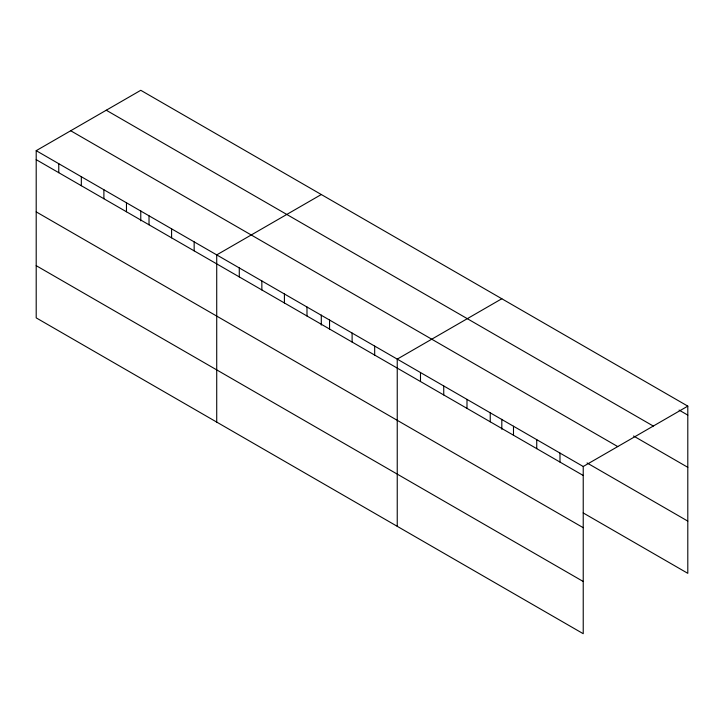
<?xml version="1.0" encoding="UTF-8"?>
<svg xmlns="http://www.w3.org/2000/svg" width="724" height="724" viewBox="0 0 724 724"><rect width="100%" height="100%" fill="white"/><g stroke="black" fill="none" stroke-linecap="round" stroke-linejoin="round"><path stroke-width="1.09" d="M36.2 150.673L583.227 466.5L583.227 633.699L36.2 317.872L36.2 150.673L140.773 90.301L687.8 406.128L687.8 573.327L583.182 512.918M321.293 194.53L216.72 254.902L216.72 422.092M501.813 298.75L397.241 359.122L397.241 526.312M583.227 466.5L687.8 406.128M679.085 410.083L687.8 415.114M106.265 110.229L653.292 426.056M633.554 436.002L687.8 467.324M70.708 130.754L617.735 446.581M587.055 462.953L687.8 521.117M36.2 159.66L583.227 475.487M36.2 211.87L583.227 527.696M36.2 265.663L583.227 581.49M559.987 453.079L559.987 462.066M536.737 439.658L536.737 448.645M513.488 426.237L513.488 435.224M501.813 419.287L501.813 429.287M490.239 412.816L490.239 421.802M466.989 399.386L466.989 408.372M443.74 385.964L443.74 394.951M420.49 372.543L420.49 381.53M374.679 346.09L374.679 355.077M352.108 333.067L352.108 342.054M329.547 320.035L329.547 329.022M321.293 315.067L321.293 325.067M306.985 307.012L306.985 315.999M284.414 293.98L284.414 302.967M261.853 280.957L261.853 289.944M239.282 267.925L239.282 276.912M194.159 241.87L194.159 250.857M171.588 228.847L171.588 237.834M149.026 215.815L149.026 224.802M140.773 210.847L140.773 220.838M126.465 202.783L126.465 211.77M103.894 189.76L103.894 198.747M81.332 176.728L81.332 185.715M58.762 163.705L58.762 172.692"/></g></svg>
